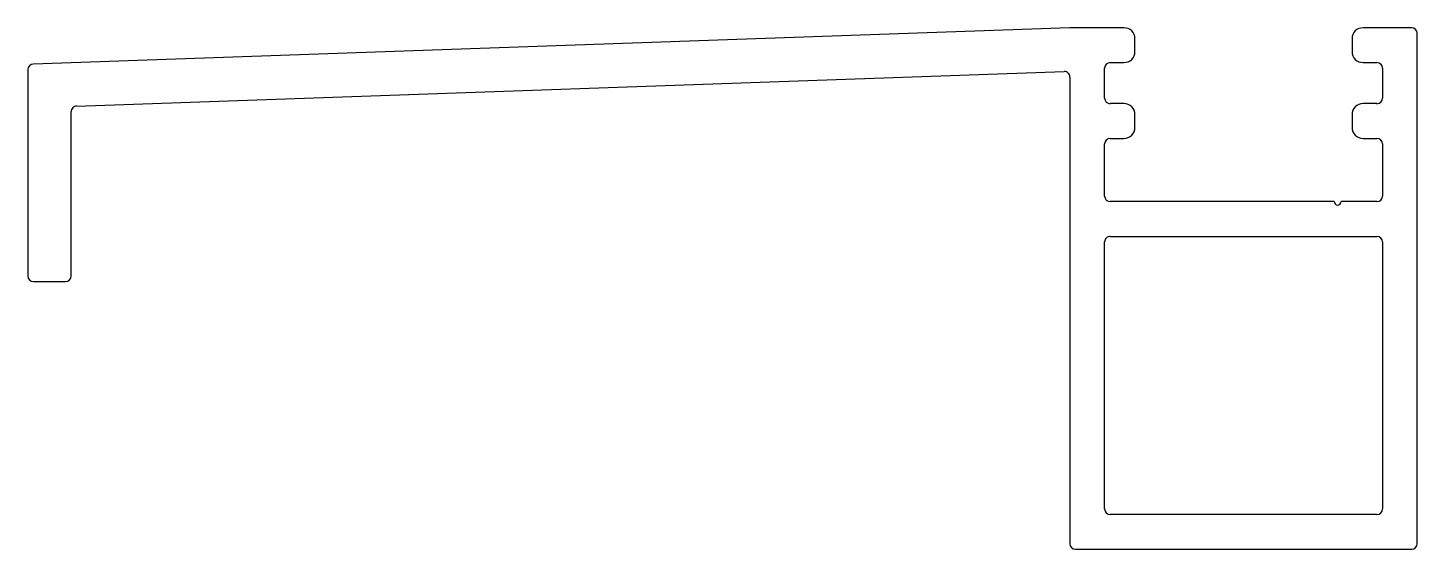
# Model space of a CAD drawing. Extents: x -51 to 51, y -1 to 37.
import ezdxf

# ---------------------------------------------------------------- set-up
doc = ezdxf.new("R2010")
doc.units = 0
doc.layers.get('0').update_dxf_attribs({"linetype": 'CONTINUOUS'})

msp = doc.modelspace()

# ---------------------------------------------------------------- linework, layer by layer
for p, q in [((25.39, 36.8), (-50.42, 34.15)), ((29.35, 36.8), (25.39, 36.8)), ((50.39, 36.8), (46.83, 36.8)), ((30.15, 35.06), (30.15, 36)), ((46.03, 36), (46.03, 35.06)), ((50.79, -0.9), (50.79, 36.39)), ((-50.81, 33.74), (-50.81, 18.67)), ((-47.24, 31.08), (24.97, 33.61)), ((27.93, 31.66), (27.93, 33.85)), ((28.34, 34.26), (29.35, 34.26)), ((46.83, 34.26), (47.85, 34.26)), ((48.25, 33.85), (48.25, 31.66)), ((25.39, 33.2), (25.39, -0.9)), ((-47.63, 18.67), (-47.63, 30.68)), ((29.35, 31.26), (28.34, 31.26)), ((47.85, 31.26), (46.83, 31.26)), ((30.15, 29.52), (30.15, 30.46)), ((46.03, 30.46), (46.03, 29.52)), ((28.34, 28.72), (28.84, 28.72)), ((28.84, 28.72), (29.35, 28.72)), ((46.83, 28.72), (47.85, 28.72)), ((27.93, 24.5), (27.93, 28.31)), ((48.25, 28.31), (48.25, 24.5)), ((44.72, 24.1), (28.34, 24.1)), ((47.85, 24.1), (45.22, 24.1)), ((28.34, 21.56), (47.85, 21.56)), ((27.93, 1.64), (27.93, 21.15)), ((48.25, 21.15), (48.25, 1.64)), ((-50.4, 18.26), (-48.04, 18.26)), ((47.85, 1.24), (28.34, 1.24)), ((25.8, -1.3), (50.39, -1.3))]:
    msp.add_line(p, q)
for centre, radius, start, end in [((29.35, 36), 0.8, 360, 90), ((46.83, 36), 0.8, 90, 180), ((50.39, 36.39), 0.406, 360, 90), ((29.35, 35.06), 0.8, 270, 360), ((46.83, 35.06), 0.8, 180, 270), ((-50.4, 33.74), 0.406, 92, 180), ((24.99, 33.2), 0.406, 360, 92), ((28.34, 33.85), 0.406, 90, 180), ((47.85, 33.85), 0.406, 360, 90), ((28.34, 31.66), 0.406, 180, 270), ((47.85, 31.66), 0.406, 270, 360), ((-47.23, 30.68), 0.406, 92, 180), ((29.35, 30.46), 0.8, 0, 90), ((46.83, 30.46), 0.8, 90, 180), ((29.35, 29.52), 0.8, 270, 0), ((46.83, 29.52), 0.8, 180, 270), ((28.34, 28.31), 0.406, 90, 180), ((47.85, 28.31), 0.406, 360, 90), ((28.34, 24.5), 0.406, 180, 270), ((47.85, 24.5), 0.406, 270, 360), ((44.97, 24.1), 0.25, 180, 270), ((44.97, 24.1), 0.25, 270, 360), ((28.34, 21.15), 0.406, 135, 180), ((28.34, 21.15), 0.406, 90, 135), ((47.85, 21.15), 0.406, 0, 90), ((-50.4, 18.67), 0.406, 180, 270), ((-48.04, 18.67), 0.406, 270, 0), ((28.34, 1.64), 0.406, 180, 270), ((47.85, 1.64), 0.406, 270, 0), ((25.8, -0.9), 0.406, 180, 270), ((50.39, -0.9), 0.406, 270, 0)]:
    msp.add_arc(centre, radius, start, end)

doc.saveas('drawing.dxf')
